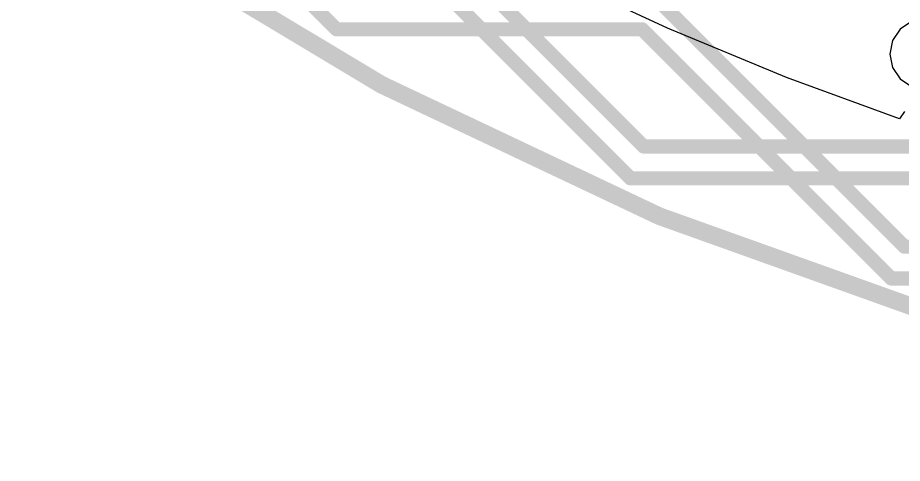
# Model space of a CAD drawing. Header units: millimetres. Extents: x -0.71 to 2.98, y -0.65 to 2.9.
# Drawn here: x 0.16 to 0.661, y -0.65 to -0.397 of the extents above; entities that cross this region are included whole.
import ezdxf

# ---------------------------------------------------------------- set-up
doc = ezdxf.new("R2010")
doc.units = ezdxf.units.MM
doc.header["$MEASUREMENT"] = 0
for name, color, linetype in [('BottomLayer', 5, 'Continuous'), ('Mechanical2', 216, 'Continuous'), ('TopLayer', 1, 'Continuous')]:
    doc.layers.add(name, color=color, linetype=linetype)

msp = doc.modelspace()

# ---------------------------------------------------------------- linework, layer by layer
at = {"layer": 'BottomLayer', "const_width": 0.008}
for points in [[(0.118, -0.181), (0.341, -0.404)], [(0.52146, -0.386), (0.66246, -0.527)], [(0.341, -0.404), (0.514, -0.404)], [(0.514, -0.404), (0.655, -0.545)], [(0.66246, -0.527), (0.89927, -0.527)], [(0.655, -0.545), (0.90673, -0.545)]]:
    msp.add_lwpolyline(points, dxfattribs=at)
at = {"layer": 'BottomLayer', "const_width": 0.004}
for points in [[(0.339, -0.404, 1), (0.343, -0.404, 1)], [(0.339, -0.404, 1), (0.343, -0.404, 1)], [(0.512, -0.404, 1), (0.516, -0.404, 1)], [(0.512, -0.404, 1), (0.516, -0.404, 1)], [(0.66046, -0.527, 1), (0.66446, -0.527, 1)], [(0.66046, -0.527, 1), (0.66446, -0.527, 1)], [(0.653, -0.545, 1), (0.657, -0.545, 1)], [(0.653, -0.545, 1), (0.657, -0.545, 1)]]:
    msp.add_lwpolyline(points, format="xyb", close=True, dxfattribs=at)
at = {"layer": 'Mechanical2', "const_width": 0.01}
msp.add_lwpolyline([(2.97335, 1.12706, 1), (-0.56996, 1.12706, 1)], format="xyb", close=True, dxfattribs=at)
at = {"layer": 'TopLayer'}
for p, q in [((0.52828, -0.40339), (0.46216, -0.37256)), ((0.66639, -0.39963), (0.65994, -0.40394)), ((0.59568, -0.4313), (0.52828, -0.40339)), ((0.65994, -0.40394), (0.65563, -0.41039)), ((0.65563, -0.41039), (0.65412, -0.418)), ((0.65412, -0.418), (0.65563, -0.42561)), ((0.65563, -0.42561), (0.65994, -0.43206)), ((0.65966, -0.45459), (0.59568, -0.4313)), ((0.65994, -0.43206), (0.66639, -0.43637)), ((0.66244, -0.45044), (0.65966, -0.45459))]:
    msp.add_line(p, q, dxfattribs=at)
at = {"layer": 'TopLayer', "const_width": 0.008}
for points in [[(0.21638, -0.17192), (0.51477, -0.47031)], [(0.19838, -0.17938), (0.50731, -0.48831)], [(0.51477, -0.47031), (0.66546, -0.47031)], [(0.50731, -0.48831), (0.66546, -0.48831)]]:
    msp.add_lwpolyline(points, dxfattribs=at)
at = {"layer": 'TopLayer', "const_width": 0.004}
for points in [[(0.51277, -0.47031, 1), (0.51677, -0.47031, 1)], [(0.51277, -0.47031, 1), (0.51677, -0.47031, 1)], [(0.50531, -0.48831, 1), (0.50931, -0.48831, 1)], [(0.50531, -0.48831, 1), (0.50931, -0.48831, 1)]]:
    msp.add_lwpolyline(points, format="xyb", close=True, dxfattribs=at)

doc.saveas('drawing.dxf')
